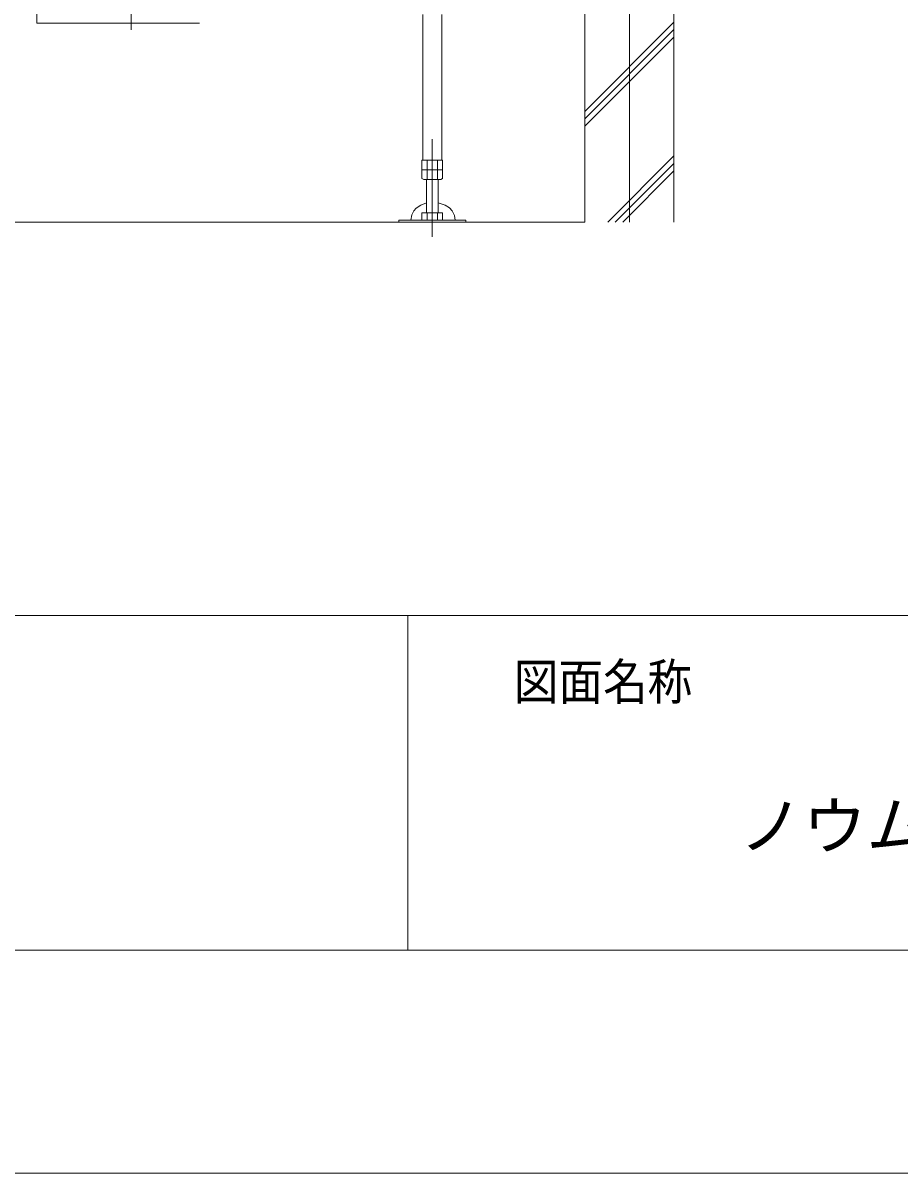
# Model space of a CAD drawing. Units: millimetres on the paper. Extents: x -305 to 305, y -152 to 152.
# Drawn here: x -218.3 to -179, y -148.5 to -96.9 of the extents above; entities that cross this region are included whole.
import ezdxf
from ezdxf.enums import TextEntityAlignment as Align

# ---------------------------------------------------------------- set-up
doc = ezdxf.new("R2010")
doc.units = ezdxf.units.MM
doc.linetypes.add('LONG_CHAIN', pattern=[21, 18, -1, 1, -1])
for name, color, linetype, lineweight in [('0-0_0', 7, 'Continuous', 9), ('0-1_VIEW0001', 7, 'Continuous', 9), ('0-3_1図面枠', 7, 'Continuous', 9), ('0-4_図面枠', 3, 'Continuous', 9), ('0-5_DEFPOINTS', 7, 'Continuous', 9)]:
    doc.layers.add(name, color=color, linetype=linetype, lineweight=lineweight)
doc.styles.add('ＭＳ ゴシック', font='')
doc.styles.get('ＭＳ ゴシック').set_extended_font_data('MS Gothic')

msp = doc.modelspace()

# ---------------------------------------------------------------- linework, layer by layer
at = {"layer": '0-0_0'}
msp.add_line((-201.017, -123.498), (-201.017, -138.498), dxfattribs=at)
msp.add_line((-201.017, -123.498), (-201.017, -138.498), dxfattribs=at)
at = {"layer": '0-1_VIEW0001', "linetype": 'LONG_CHAIN'}
for p, q in [((-191.091, -10.018), (-191.091, -105.851)), ((-213.425, -95.03), (-213.425, -97.226)), ((-199.925, -102.131), (-199.925, -106.518))]:
    msp.add_line(p, q, dxfattribs=at)
at = {"layer": '0-1_VIEW0001'}
for p, q in [((-217.658, -94.382), (-217.658, -96.926)), ((-193.091, -95.518), (-193.091, -105.851)), ((-189.091, -95.518), (-189.091, -105.851)), ((-210.358, -96.926), (-217.658, -96.926)), ((-200.348, -96.538), (-200.348, -103.071)), ((-199.501, -96.538), (-199.501, -103.071)), ((-193.091, -100.888), (-189.091, -96.888)), ((-193.091, -101.221), (-189.091, -97.221)), ((-193.091, -101.554), (-189.091, -97.554)), ((-200.387, -103.071), (-199.463, -103.071)), ((-200.387, -103.071), (-200.387, -103.893)), ((-200.156, -103.071), (-200.156, -103.938)), ((-199.694, -103.071), (-199.694, -103.938)), ((-199.463, -103.071), (-199.463, -103.893)), ((-192.056, -105.851), (-189.091, -102.887)), ((-200.387, -103.505), (-199.463, -103.505)), ((-191.722, -105.851), (-189.091, -103.22)), ((-191.389, -105.851), (-189.091, -103.553)), ((-200.308, -103.938), (-200.387, -103.893)), ((-200.308, -103.938), (-199.541, -103.938)), ((-200.191, -103.938), (-200.191, -105.441)), ((-199.658, -105.441), (-199.658, -103.938)), ((-199.463, -103.893), (-199.541, -103.938)), ((-199.463, -105.441), (-200.387, -105.441)), ((-200.387, -105.775), (-200.387, -105.441)), ((-200.156, -105.775), (-200.156, -105.441)), ((-199.694, -105.775), (-199.694, -105.441)), ((-199.463, -105.775), (-199.463, -105.441)), ((-193.091, -105.851), (-249.758, -105.851)), ((-201.425, -105.775), (-201.425, -105.851)), ((-198.425, -105.775), (-201.425, -105.775)), ((-198.425, -105.851), (-201.425, -105.851)), ((-198.425, -105.775), (-198.425, -105.851))]:
    msp.add_line(p, q, dxfattribs=at)
for points in [[(-200.191, -104.998), (-200.435, -105.089), (-200.644, -105.234), (-200.753, -105.353), (-200.849, -105.527), (-200.893, -105.762), (-200.893, -105.775)], [(-198.893, -105.775), (-198.893, -105.762), (-198.927, -105.554), (-199.038, -105.347), (-199.154, -105.222), (-199.352, -105.089), (-199.658, -104.984)]]:
    msp.add_lwpolyline(points, dxfattribs=at)
at = {"layer": '0-4_図面枠'}
msp.add_line((-291.017, -123.498), (108.983, -123.498), dxfattribs=at)
msp.add_lwpolyline([(-291.017, -138.498), (108.983, -138.498), (108.983, 138.502), (-291.017, 138.502)], close=True, dxfattribs=at)
at = {"layer": '0-5_DEFPOINTS'}
msp.add_line((118.983, -148.498), (-301.017, -148.498), dxfattribs=at)

# ---------------------------------------------------------------- texts
at = {"layer": '0-3_1図面枠', "style": 'ＭＳ ゴシック', "width": 0.9}
msp.add_text('図面名称', height=1.628, dxfattribs=at).set_placement((-196.268, -127.769), align=Align.BOTTOM_LEFT)
at = {"layer": '0-3_1図面枠', "style": 'ＭＳ ゴシック'}
msp.add_text('ノウム 立面図（ミラーなし、シャワーフックプラン） 1616 標準（浴槽パンあり） AR/BR', height=2.092, dxfattribs=at).set_placement((-186.165, -134.602), align=Align.BOTTOM_LEFT)

doc.saveas('drawing.dxf')
